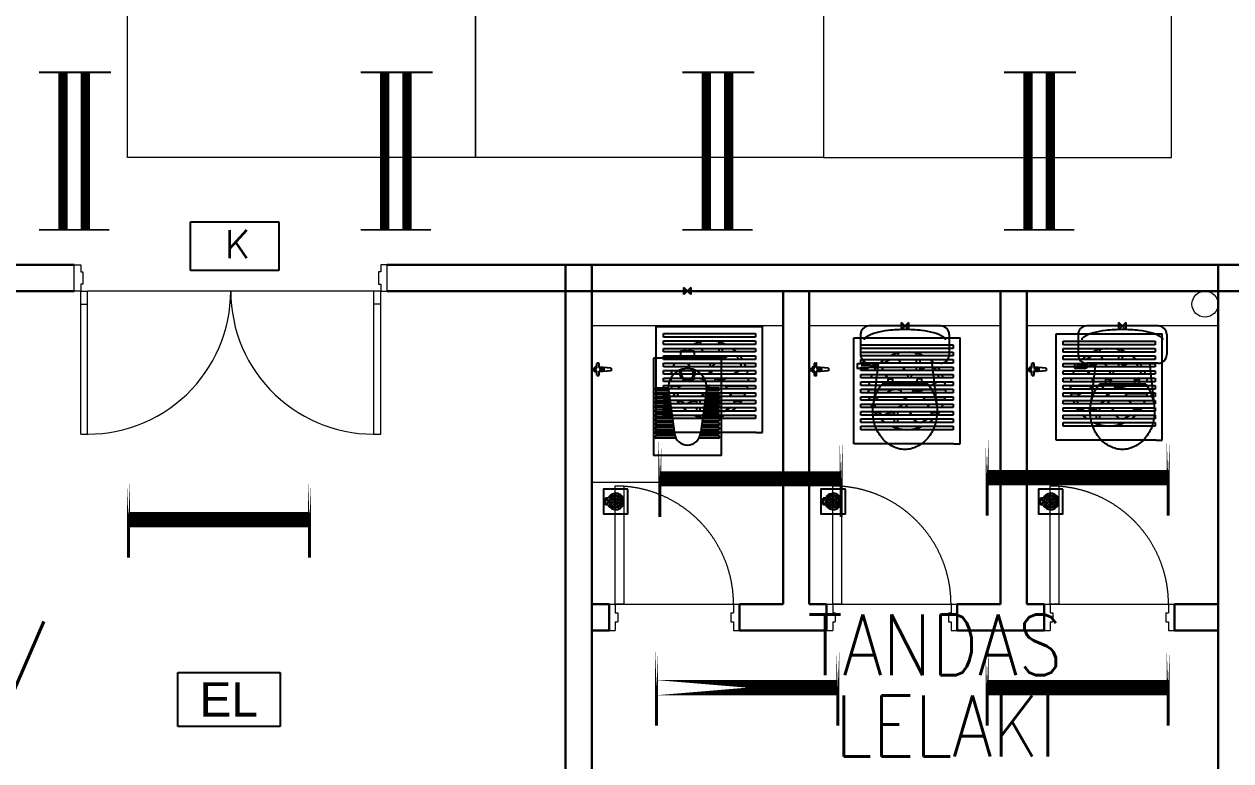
# Model space of a CAD drawing. Header units: inches. Extents: x -106637491 to 103561800, y -86378143 to 103507007.
# Drawn here: x 47010 to 53946, y 44181 to 48415 of the extents above; entities that cross this region are included whole.
import ezdxf
from ezdxf.enums import TextEntityAlignment as Align

# ---------------------------------------------------------------- set-up
doc = ezdxf.new("R2010")
doc.units = ezdxf.units.IN
doc.header["$MEASUREMENT"] = 0
doc.linetypes.add('DASHED', pattern=[19.05, 12.7, -6.35])
doc.layers.get('0').update_dxf_attribs({"color": 255})
for name, color, linetype, lineweight in [('1', 8, 'Continuous', 9), ('CORRIDOR', 8, 'Continuous', 20), ('DOOR', 8, 'Continuous', 20), ('DR', 8, 'Continuous', 18), ('LW', 8, 'Continuous', 20), ('t3', 8, 'Continuous', 25), ('wall', 8, 'Continuous', 30)]:
    doc.layers.add(name, color=color, linetype=linetype, lineweight=lineweight)
for name, color, linetype in [('BOMBA', 12, 'Continuous'), ('Edges', 7, 'Continuous'), ('FITTING', 40, 'Continuous'), ('FIXT', 8, 'Continuous'), ('LAMPU', 7, 'Continuous'), ('ORIGIN', 8, 'Continuous'), ('SAN', 8, 'Continuous'), ('SANITARY', 8, 'Continuous')]:
    doc.layers.add(name, color=color, linetype=linetype)
doc.styles.add('LAILA', font='romans.shx', dxfattribs={"width": 0.85, "height": 350})
doc.styles.add('SANSSERIF', font='SAS_____.pfb', dxfattribs={"width": 0.7, "height": 700})
doc.styles.add('SIMPLEX', font='simplex.shx', dxfattribs={"width": 0.8})

# ---------------------------------------------------------------- blocks, each defined once
blk = doc.blocks.new('Dp750')
at = {"layer": 'DOOR', "color": 1}
for p, q in [((0, 150), (0, 0)), ((0, 150), (0, 0)), ((750, 150), (750, 0)), ((750, 150), (750, 0))]:
    blk.add_line(p, q, dxfattribs=at)
at = {"layer": 'DOOR'}
for p, q in [((0, 150), (35, 150)), ((35, 150), (35, 100)), ((715, 150), (750, 150)), ((715, 150), (715, 100)), ((35, 100), (50, 100)), ((50, 100), (50, 50)), ((700, 100), (700, 50)), ((700, 100), (715, 100)), ((0, 0), (35, 0)), ((35, 50), (50, 50)), ((35, 50), (35, 0)), ((700, 50), (715, 50)), ((715, 50), (715, 0)), ((715, 0), (750, 0))]:
    blk.add_line(p, q, dxfattribs=at)
blk.add_lwpolyline([(35, 150), (35, 830), (85, 830), (85, 150)], close=True, dxfattribs=at)
at = {"layer": 'DOOR', "color": 9, "linetype": 'DASHED', "ltscale": 100}
blk.add_arc((35, 150), 680, 360, 85.78327, dxfattribs=at)
blk = doc.blocks.new('TAB')
at = {"layer": 'FIXT'}
for p, q in [((-186, 13), (-70, 22)), ((-186, -13), (-186, 13)), ((-120, 5), (-120, -5)), ((-80, 10), (-115, 10)), ((-70, 55), (-70, 20)), ((-55, 60), (-65, 60)), ((-50, 55), (-50, 20)), ((-50, 24), (-46, 24)), ((-5, 10), (-40, 10)), ((0, 5), (0, -5)), ((-186, -13), (-70, -22)), ((-80, -10), (-115, -10)), ((-70, -20), (-70, -55)), ((-55, -60), (-65, -60)), ((-50, -20), (-50, -55)), ((-50, -24), (-46, -24)), ((-5, -10), (-40, -10))]:
    blk.add_line(p, q, dxfattribs=at)
for centre, radius, start, end in [((-115, 5), 5, 90, 180), ((-80, 20), 10, 270, 0), ((-65, 55), 5, 90, 180), ((-55, 55), 5, 0, 90), ((-40, 20), 10, 180, 270), ((-46, 0), 24.2, 24.4433, 90), ((-5, 5), 5, 0, 90), ((-115, -5), 5, 180, 270), ((-80, -20), 10, 0, 90), ((-65, -55), 5, 180, 270), ((-55, -55), 5, 270, 0), ((-40, -20), 10, 90, 180), ((-46, 0), 24.2, 270, 335.5567), ((-5, -5), 5, 270, 0)]:
    blk.add_arc(centre, radius, start, end, dxfattribs=at)
blk = doc.blocks.new('TAP1-P')
at = {"layer": 'FIXT', "rotation": 90}
blk.add_blockref('TAB', (0, 0), dxfattribs=at)
blk = doc.blocks.new('TAP(C)')
at = {"layer": 'wall', "xscale": -0.599999999973992, "yscale": 0.5999999999767169, "zscale": 0.5999999999999999, "rotation": 269.9999000484524}
blk.add_blockref('TAP1-P', (0, 0), dxfattribs=at)
blk = doc.blocks.new('*X171')
at = {"color": 0}
for p, q in [((89.8892, 61.1665), (89.8524, 61.2033)), ((89.8532, 61.1977), (89.9009, 61.2454)), ((89.8534, 61.2155), (89.8831, 61.2453)), ((89.905, 61.1684), (89.8544, 61.219)), ((89.8584, 61.1852), (89.9135, 61.2403)), ((89.9165, 61.1745), (89.8605, 61.2306)), ((89.8666, 61.1757), (89.9229, 61.2321)), ((89.9252, 61.1836), (89.8695, 61.2392)), ((89.8777, 61.1691), (89.9295, 61.221)), ((89.9308, 61.1956), (89.8815, 61.2449)), ((89.8926, 61.1664), (89.9323, 61.2061)), ((89.9319, 61.2122), (89.8981, 61.2459))]:
    blk.add_line(p, q, dxfattribs=at)
blk = doc.blocks.new('ZPO')
at = {"layer": 'ORIGIN'}
for p, q in [((-20, 20), (-20, -20)), ((-20, 20), (20, -20)), ((-20, -20), (20, 20)), ((20, -20), (20, 20))]:
    blk.add_line(p, q, dxfattribs=at)
blk = doc.blocks.new('A$C64615766')
at = {"layer": 'CORRIDOR', "color": 2}
blk.add_line((1722.5, 822.5), (77.5, 822.5), dxfattribs=at)
at = {"layer": 'DR', "color": 3}
for p, q in [((0, 822.5), (0, 972.5)), ((1800, 822.5), (1800, 972.5))]:
    blk.add_line(p, q, dxfattribs=at)
at = {"layer": 'DR'}
for p, q in [((37.5, 822.5), (77.5, 822.5)), ((37.5, 1), (37.5, 822.5)), ((77.5, 0), (77.5, 822.5)), ((1762.5, 822.5), (1722.5, 822.5)), ((1722.5, 0), (1722.5, 822.5)), ((1762.5, 1), (1762.5, 822.5)), ((37.5, 747.5), (77.5, 747.5)), ((1762.5, 747.5), (1722.5, 747.5))]:
    blk.add_line(p, q, dxfattribs=at)
for points in [[(0, 972.5), (37.5, 972.5), (37.5, 932.5), (50, 932.5), (50, 862.5), (37.5, 862.5), (37.5, 822.5), (0, 822.5)], [(1800, 972.5), (1762.5, 972.5), (1762.5, 932.5), (1750, 932.5), (1750, 862.5), (1762.5, 862.5), (1762.5, 822.5), (1800, 822.5)]]:
    blk.add_lwpolyline(points, dxfattribs=at)
at = {"layer": 'DR', "color": 8}
for centre, start, end in [((77.5, 822.5), 267.21257, 0.00009), ((1722.5, 822.5), 179.99991, 272.78743)]:
    blk.add_arc(centre, 822.5, start, end, dxfattribs=at)
blk = doc.blocks.new('emergency light R')
at = {"layer": 'LAMPU', "color": 6, "linetype": 'Continuous'}
for p, q in [((0, 4.9), (0, 247.7)), ((0, 247.7), (459.3, 247.7)), ((459.3, 247.7), (459.3, 4.9)), ((459.3, 4.9), (0, 4.9))]:
    blk.add_line(p, q, dxfattribs=at)
at = {"layer": 'LAMPU', "color": 6, "linetype": 'Continuous', "style": 'SANSSERIF'}
blk.add_text('EL', height=153.77, dxfattribs=at).set_placement((97, 50))
blk = doc.blocks.new('Exhaust Fan 8-Inch fr')
at = {"layer": 'Edges'}
for p, q in [((-5.91, 7.27), (5.91, 7.27)), ((-5.91, -4.54), (-5.91, 7.27)), ((5.91, -4.54), (5.91, 7.27)), ((-5.12, 6.08), (-5.12, 6.47)), ((-5.12, 6.47), (5.12, 6.47)), ((5.12, 6.08), (-5.12, 6.08)), ((-5.12, 5.26), (-5.12, 5.65)), ((-5.12, 5.65), (-0.31, 5.65)), ((-1.43, 5.42), (-1.81, 5.26)), ((-1.12, 5.54), (-1.43, 5.42)), ((-1.43, 5.42), (-1.43, 5.26)), ((-1.03, 5.56), (-1.12, 5.54)), ((-0.31, 5.65), (-1.03, 5.56)), ((-1.03, 5.56), (-1.03, 5.26)), ((-0.31, 5.65), (0.31, 5.65)), ((1.03, 5.56), (0.31, 5.65)), ((0.31, 5.65), (5.12, 5.65)), ((1.03, 5.56), (1.03, 5.26)), ((1.12, 5.54), (1.03, 5.56)), ((1.43, 5.42), (1.12, 5.54)), ((1.43, 5.42), (1.43, 5.26)), ((1.81, 5.26), (1.43, 5.42)), ((5.12, 6.47), (5.12, 6.08)), ((5.12, 5.65), (5.12, 5.26)), ((-1.81, 5.26), (-5.12, 5.26)), ((-5.12, 4.43), (-5.12, 4.83)), ((-5.12, 4.83), (-2.54, 4.83)), ((-3.05, 4.43), (-5.12, 4.43)), ((-2.54, 4.83), (-3.05, 4.43)), ((-2.52, 4.43), (-3.05, 4.43)), ((-2.54, 4.83), (-1.91, 4.83)), ((-2.52, 4.43), (-2.46, 4.51)), ((-2.51, 4.43), (-2.52, 4.43)), ((-2.51, 4.43), (-2.45, 4.51)), ((-0.72, 4.43), (-2.51, 4.43)), ((-2.45, 4.51), (-2.46, 4.51)), ((-2.45, 4.51), (-1.91, 4.83)), ((-1.91, 4.83), (-0.99, 4.83)), ((-1.43, 5.26), (-1.81, 5.26)), ((-1.03, 5.26), (-1.43, 5.26)), ((1.03, 5.26), (-1.03, 5.26)), ((-0.9, 4.76), (-0.99, 4.83)), ((-0.99, 4.83), (1.03, 4.83)), ((-0.9, 4.76), (-0.72, 4.43)), ((1.03, 4.43), (-0.72, 4.43)), ((1.43, 5.26), (1.03, 5.26)), ((1.03, 4.83), (1.03, 4.43)), ((1.03, 4.83), (1.43, 4.83)), ((1.43, 4.43), (1.03, 4.43)), ((1.81, 5.26), (1.43, 5.26)), ((1.43, 4.83), (1.43, 4.43)), ((1.43, 4.83), (2.54, 4.83)), ((3.05, 4.43), (1.43, 4.43)), ((5.12, 5.26), (1.81, 5.26)), ((3.05, 4.43), (2.54, 4.83)), ((2.54, 4.83), (5.12, 4.83)), ((5.12, 4.43), (3.05, 4.43)), ((5.12, 4.83), (5.12, 4.43)), ((-5.12, 3.61), (-5.12, 4)), ((-5.12, 4), (-3.38, 4)), ((-3.69, 3.61), (-5.12, 3.61)), ((-5.12, 2.79), (-5.12, 3.18)), ((-5.12, 3.18), (-3.89, 3.18)), ((-4.06, 2.79), (-5.12, 2.79)), ((-3.89, 3.18), (-4.06, 2.79)), ((-2.18, 2.79), (-4.06, 2.79)), ((-3.89, 3.18), (-2.4, 3.18)), ((-3.38, 4), (-3.69, 3.61)), ((-2.65, 3.61), (-3.69, 3.61)), ((-3.38, 4), (-2.75, 4)), ((-2.71, 3.71), (-2.75, 4)), ((-2.75, 4), (-2.74, 4)), ((-2.7, 3.72), (-2.74, 4)), ((-2.74, 4), (-0.47, 4)), ((-2.7, 3.72), (-2.71, 3.71)), ((-2.65, 3.61), (-2.71, 3.71)), ((-2.64, 3.61), (-2.7, 3.72)), ((-2.64, 3.61), (-2.65, 3.61)), ((-0.24, 3.61), (-2.64, 3.61)), ((-2.18, 2.79), (-2.4, 3.18)), ((-2.4, 3.18), (-2.39, 3.18)), ((-2.16, 2.79), (-2.39, 3.18)), ((-2.39, 3.18), (0.01, 3.18)), ((-2.16, 2.79), (-2.18, 2.79)), ((0.1, 2.79), (-2.16, 2.79)), ((-0.47, 4), (-0.24, 3.61)), ((-0.47, 4), (1.03, 4)), ((1.03, 3.61), (-0.24, 3.61)), ((0.01, 3.18), (0.04, 3.13)), ((0.01, 3.18), (0.64, 3.18)), ((0.04, 3.13), (0.1, 2.79)), ((0.31, 2.79), (0.1, 2.79)), ((0.64, 3.18), (0.31, 2.79)), ((3.54, 2.79), (0.31, 2.79)), ((0.64, 3.18), (3.49, 3.18)), ((1.03, 4), (1.03, 3.61)), ((1.03, 4), (1.43, 4)), ((1.37, 3.61), (1.03, 3.61)), ((1.37, 3.61), (1.43, 3.64)), ((3.24, 3.61), (1.37, 3.61)), ((1.43, 4), (1.43, 3.64)), ((1.43, 3.64), (2.05, 4)), ((1.43, 4), (2.05, 4)), ((2.05, 4), (2.92, 4)), ((2.92, 4), (3.08, 3.89)), ((2.92, 4), (3.38, 4)), ((3.08, 3.89), (3.24, 3.61)), ((3.69, 3.61), (3.24, 3.61)), ((3.69, 3.61), (3.38, 4)), ((3.38, 4), (5.12, 4)), ((3.49, 3.18), (3.5, 3.15)), ((3.49, 3.18), (3.89, 3.18)), ((3.54, 2.79), (3.5, 3.15)), ((3.5, 3.15), (3.51, 3.14)), ((3.54, 2.79), (3.51, 3.14)), ((4.06, 2.79), (3.54, 2.79)), ((3.54, 2.79), (3.54, 2.79)), ((5.12, 3.61), (3.69, 3.61)), ((4.06, 2.79), (3.89, 3.18)), ((3.89, 3.18), (5.12, 3.18)), ((5.12, 2.79), (4.06, 2.79)), ((5.12, 4), (5.12, 3.61)), ((5.12, 3.18), (5.12, 2.79)), ((-5.12, 1.96), (-5.12, 2.36)), ((-5.12, 2.36), (-4.2, 2.36)), ((-4.25, 1.96), (-5.12, 1.96)), ((-5.12, 1.14), (-5.12, 1.53)), ((-5.12, 1.53), (-4.31, 1.53)), ((-4.31, 1.53), (-4.33, 1.36)), ((-4.33, 1.36), (-4.3, 1.14)), ((-4.31, 1.53), (-4.29, 1.53)), ((-4.29, 1.53), (-4.29, 1.14)), ((-4.29, 1.53), (-4.22, 1.53)), ((-4.22, 2.17), (-4.25, 1.96)), ((-4.22, 1.96), (-4.25, 1.96)), ((-4.2, 2.36), (-4.22, 2.17)), ((-4.22, 1.96), (-4.22, 2.17)), ((-1.63, 1.96), (-4.22, 1.96)), ((-4.22, 1.53), (-4.22, 1.52)), ((-4.22, 1.53), (-1.43, 1.53)), ((-4.22, 1.52), (-1.43, 1.52)), ((-4.2, 2.36), (-1.93, 2.36)), ((-2.3, 1.14), (-1.74, 1.46)), ((-1.77, 2.08), (-1.93, 2.36)), ((-1.93, 2.36), (-1.91, 2.36)), ((-1.76, 2.09), (-1.91, 2.36)), ((-1.91, 2.36), (0.07, 2.36)), ((-1.76, 2.09), (-1.77, 2.08)), ((-1.77, 2.08), (-1.63, 1.96)), ((-1.76, 2.09), (-1.61, 1.96)), ((-1.74, 1.46), (-1.43, 1.52)), ((-1.61, 1.96), (-1.63, 1.96)), ((-0.35, 1.96), (-1.61, 1.96)), ((-1.43, 1.53), (-1.43, 1.52)), ((-1.43, 1.52), (-1.32, 1.53)), ((-1.43, 1.53), (-1.32, 1.53)), ((-1.43, 1.52), (-1.43, 1.52)), ((-1.32, 1.53), (-1.14, 1.53)), ((-1.14, 1.53), (-1.1, 1.52)), ((-1.14, 1.53), (-1.1, 1.53)), ((-1.1, 1.53), (-1.1, 1.52)), ((-1.1, 1.53), (-0.65, 1.53)), ((-1.1, 1.52), (-0.72, 1.42)), ((-0.72, 1.42), (-0.66, 1.37)), ((-0.67, 1.43), (-0.65, 1.53)), ((-0.66, 1.37), (-0.67, 1.43)), ((-0.65, 1.26), (-0.66, 1.37)), ((-0.65, 1.53), (0.61, 1.53)), ((-0.35, 1.96), (-0.33, 1.98)), ((0.31, 1.96), (-0.35, 1.96)), ((-0.33, 1.98), (-0.17, 2.04)), ((-0.17, 2.04), (-0.05, 2.05)), ((0, 2.1), (-0.05, 2.05)), ((-0.05, 2.05), (0, 2.06)), ((0.07, 2.36), (0, 2.1)), ((0, 2.06), (0.17, 2.03)), ((0.07, 2.36), (0.19, 2.36)), ((0.17, 2.03), (0.25, 1.99)), ((0.19, 2.36), (0.18, 2.29)), ((0.18, 2.29), (0.25, 1.99)), ((0.19, 2.36), (3.33, 2.36)), ((0.25, 1.99), (0.31, 1.96)), ((2.67, 1.96), (0.31, 1.96)), ((0.63, 1.39), (0.6, 1.22)), ((0.61, 1.53), (0.62, 1.49)), ((0.61, 1.53), (1.92, 1.53)), ((0.67, 1.44), (0.62, 1.49)), ((0.62, 1.49), (0.62, 1.48)), ((0.68, 1.43), (0.62, 1.48)), ((0.62, 1.48), (0.63, 1.39)), ((1.16, 1.31), (0.67, 1.44)), ((0.67, 1.44), (0.68, 1.43)), ((1.02, 1.34), (0.68, 1.43)), ((1.69, 1.4), (1.16, 1.31)), ((1.43, 1.34), (1.22, 1.31)), ((1.7, 1.39), (1.43, 1.34)), ((1.43, 1.34), (1.43, 1.14)), ((1.92, 1.53), (1.69, 1.4)), ((1.69, 1.4), (1.7, 1.39)), ((1.92, 1.52), (1.7, 1.39)), ((1.95, 1.53), (1.92, 1.52)), ((1.92, 1.53), (1.95, 1.53)), ((1.92, 1.52), (4.2, 1.52)), ((1.95, 1.53), (4.2, 1.53)), ((3.32, 2.34), (2.67, 1.96)), ((2.69, 1.96), (2.67, 1.96)), ((3.33, 2.33), (2.69, 1.96)), ((4.2, 1.96), (2.69, 1.96)), ((3.32, 2.34), (3.33, 2.36)), ((3.32, 2.34), (3.33, 2.33)), ((3.33, 2.33), (3.35, 2.36)), ((3.33, 2.36), (3.35, 2.36)), ((3.35, 2.36), (4.2, 2.36)), ((4.2, 2.34), (4.2, 2.36)), ((4.2, 2.36), (5.12, 2.36)), ((4.2, 2.34), (4.2, 2.33)), ((4.25, 1.96), (4.2, 2.33)), ((4.2, 2.33), (4.2, 1.96)), ((4.25, 1.96), (4.2, 1.96)), ((4.2, 1.52), (4.2, 1.53)), ((4.2, 1.53), (4.29, 1.53)), ((5.12, 1.96), (4.25, 1.96)), ((4.29, 1.53), (4.29, 1.14)), ((4.29, 1.53), (4.31, 1.53)), ((4.3, 1.14), (4.33, 1.36)), ((4.33, 1.36), (4.31, 1.53)), ((4.31, 1.53), (5.12, 1.53)), ((5.12, 2.36), (5.12, 1.96)), ((5.12, 1.53), (5.12, 1.14)), ((-4.3, 1.14), (-5.12, 1.14)), ((-5.12, 0.32), (-5.12, 0.71)), ((-5.12, 0.71), (-4.25, 0.71)), ((-4.19, 0.32), (-5.12, 0.32)), ((-4.29, 1.14), (-4.3, 1.14)), ((-2.3, 1.14), (-4.29, 1.14)), ((-4.25, 0.71), (-4.22, 0.55)), ((-4.25, 0.71), (-3.04, 0.71)), ((-4.22, 0.65), (-3.16, 0.65)), ((-4.22, 0.55), (-4.22, 0.65)), ((-4.22, 0.55), (-4.19, 0.32)), ((-3.53, 0.32), (-4.19, 0.32)), ((-3.37, 0.52), (-3.53, 0.32)), ((-0.3, 0.32), (-3.53, 0.32)), ((-3.37, 0.52), (-3.16, 0.65)), ((-3.16, 0.65), (-3.04, 0.71)), ((-3.04, 0.71), (-0.26, 0.71)), ((-0.61, 1.14), (-2.3, 1.14)), ((-0.61, 1.14), (-0.65, 1.26)), ((0.57, 1.14), (-0.61, 1.14)), ((-0.3, 0.32), (-0.23, 0.57)), ((-0.29, 0.32), (-0.3, 0.32)), ((-0.29, 0.32), (-0.27, 0.37)), ((-0.13, 0.32), (-0.29, 0.32)), ((-0.27, 0.37), (-0.22, 0.56)), ((-0.27, 0.37), (-0.12, 0.35)), ((-0.22, 0.56), (-0.26, 0.71)), ((-0.23, 0.57), (-0.26, 0.71)), ((-0.26, 0.71), (-0.26, 0.71)), ((-0.26, 0.71), (-0.01, 0.71)), ((-0.23, 0.57), (-0.22, 0.56)), ((-0.13, 0.32), (-0.12, 0.35)), ((-0.12, 0.32), (-0.13, 0.32)), ((-0.12, 0.32), (-0.01, 0.7)), ((-0.12, 0.35), (-0.02, 0.69)), ((1.97, 0.32), (-0.12, 0.32)), ((-0.02, 0.69), (-0.01, 0.71)), ((-0.01, 0.7), (-0.02, 0.69)), ((-0.01, 0.7), (0, 0.71)), ((-0.01, 0.71), (0, 0.71)), ((0, 0.71), (1.75, 0.71)), ((0.6, 1.22), (0.57, 1.14)), ((0.62, 1.14), (0.57, 1.14)), ((0.84, 1.19), (0.62, 1.14)), ((1.03, 1.14), (0.62, 1.14)), ((0.99, 1.15), (0.84, 1.19)), ((0.99, 1.15), (1.02, 1.34)), ((1.03, 1.14), (0.99, 1.15)), ((1.17, 1.3), (1.02, 1.34)), ((1.2, 1.14), (1.03, 1.14)), ((1.16, 1.31), (1.17, 1.3)), ((1.22, 1.31), (1.17, 1.3)), ((1.22, 1.31), (1.2, 1.14)), ((1.43, 1.14), (1.2, 1.14)), ((4.29, 1.14), (1.43, 1.14)), ((1.75, 0.71), (1.78, 0.65)), ((1.75, 0.71), (4.25, 0.71)), ((1.78, 0.65), (4.2, 0.65)), ((1.78, 0.65), (1.97, 0.32)), ((4.19, 0.32), (1.97, 0.32)), ((4.19, 0.32), (4.2, 0.38)), ((5.12, 0.32), (4.19, 0.32)), ((4.2, 0.38), (4.25, 0.71)), ((4.2, 0.65), (4.2, 0.38)), ((4.25, 0.71), (5.12, 0.71)), ((4.3, 1.14), (4.29, 1.14)), ((5.12, 1.14), (4.3, 1.14)), ((5.12, 0.71), (5.12, 0.32)), ((-5.12, -0.51), (-5.12, -0.11)), ((-5.12, -0.11), (-4.04, -0.11)), ((-3.87, -0.51), (-5.12, -0.51)), ((-5.12, -1.33), (-5.12, -0.94)), ((-5.12, -0.94), (-3.65, -0.94)), ((-3.35, -1.33), (-5.12, -1.33)), ((-4.04, -0.11), (-4.02, -0.14)), ((-4.04, -0.11), (-3.57, -0.11)), ((-4.02, -0.14), (-3.57, -0.14)), ((-4.02, -0.14), (-3.87, -0.51)), ((-3.43, -0.51), (-3.87, -0.51)), ((-3.65, -0.94), (-3.57, -1.04)), ((-3.65, -0.94), (-3.18, -0.94)), ((-3.57, -0.11), (-3.57, -0.14)), ((-3.57, -0.11), (-0.52, -0.11)), ((-3.57, -0.14), (-3.56, -0.29)), ((-3.57, -1.04), (-3.12, -1.04)), ((-3.57, -1.04), (-3.35, -1.33)), ((-3.56, -0.29), (-3.43, -0.51)), ((-1, -0.51), (-3.43, -0.51)), ((-2.71, -1.33), (-3.35, -1.33)), ((-3.13, -1.03), (-3.18, -0.94)), ((-3.18, -0.94), (-1.75, -0.94)), ((-2.71, -1.33), (-3.13, -1.03)), ((-3.13, -1.03), (-3.12, -1.04)), ((-2.71, -1.33), (-3.12, -1.04)), ((-3.12, -1.04), (-3.12, -1.04)), ((-2.34, -1.28), (-2.71, -1.33)), ((-2.71, -1.33), (-2.71, -1.33)), ((-2.65, -1.33), (-2.71, -1.33)), ((-2.71, -1.33), (-2.71, -1.33)), ((-2.33, -1.29), (-2.65, -1.33)), ((-1.43, -1.33), (-2.65, -1.33)), ((-1.75, -0.94), (-2.34, -1.28)), ((-2.34, -1.28), (-2.33, -1.29)), ((-1.91, -1.04), (-2.33, -1.29)), ((-1.72, -0.94), (-1.91, -1.04)), ((-1.91, -1.04), (-1.43, -1.04)), ((-1.75, -0.94), (-1.72, -0.94)), ((-1.72, -0.94), (-1.43, -0.94)), ((-1.43, -0.94), (-1.43, -1.04)), ((-1.43, -0.94), (-1.03, -0.94)), ((-1.43, -1.04), (-1.43, -1.33)), ((-1.03, -1.33), (-1.43, -1.33)), ((-1.03, -1.33), (-1.03, -0.94)), ((-1.03, -0.94), (0.29, -0.94)), ((0.51, -1.33), (-1.03, -1.33)), ((-0.7, -0.33), (-1, -0.51)), ((-0.97, -0.51), (-1, -0.51)), ((-0.7, -0.35), (-0.97, -0.51)), ((0.04, -0.51), (-0.97, -0.51)), ((-0.7, -0.35), (-0.5, -0.11)), ((-0.7, -0.33), (-0.52, -0.11)), ((-0.7, -0.33), (-0.7, -0.35)), ((-0.52, -0.11), (-0.5, -0.11)), ((-0.5, -0.11), (-0.1, -0.11)), ((-0.07, -0.33), (-0.1, -0.11)), ((-0.1, -0.11), (-0.09, -0.11)), ((-0.05, -0.32), (-0.09, -0.11)), ((-0.09, -0.11), (2.22, -0.11)), ((-0.05, -0.32), (-0.07, -0.33)), ((0.04, -0.51), (-0.07, -0.33)), ((0.05, -0.51), (-0.05, -0.32)), ((0.05, -0.51), (0.04, -0.51)), ((2.45, -0.51), (0.05, -0.51)), ((0.51, -1.33), (0.29, -0.94)), ((0.29, -0.94), (0.3, -0.94)), ((0.53, -1.33), (0.3, -0.94)), ((0.3, -0.94), (2.69, -0.94)), ((0.53, -1.33), (0.51, -1.33)), ((2.7, -1.33), (0.53, -1.33)), ((2.22, -0.11), (2.24, -0.14)), ((2.22, -0.11), (4.04, -0.11)), ((2.24, -0.14), (4.02, -0.14)), ((2.24, -0.14), (2.45, -0.51)), ((3.87, -0.51), (2.45, -0.51)), ((2.69, -0.94), (2.7, -1.04)), ((2.69, -0.94), (3.65, -0.94)), ((2.7, -1.04), (3.57, -1.04)), ((2.7, -1.04), (2.73, -1.29)), ((2.73, -1.29), (2.7, -1.33)), ((3.35, -1.33), (2.7, -1.33)), ((3.35, -1.33), (3.57, -1.04)), ((5.12, -1.33), (3.35, -1.33)), ((3.57, -1.04), (3.65, -0.94)), ((3.65, -0.94), (5.12, -0.94)), ((3.87, -0.51), (4.02, -0.14)), ((5.12, -0.51), (3.87, -0.51)), ((4.02, -0.14), (4.04, -0.11)), ((4.04, -0.11), (5.12, -0.11)), ((5.12, -0.11), (5.12, -0.51)), ((5.12, -0.94), (5.12, -1.33)), ((-5.12, -2.15), (-5.12, -1.76)), ((-5.12, -1.76), (-2.99, -1.76)), ((-2.47, -2.15), (-5.12, -2.15)), ((-5.12, -2.98), (-5.12, -2.58)), ((-5.12, -2.58), (-1.7, -2.58)), ((-2.99, -1.76), (-2.47, -2.15)), ((-2.99, -1.76), (-1.43, -1.76)), ((-1.43, -2.15), (-2.47, -2.15)), ((-1.7, -2.58), (-1.43, -2.69)), ((-1.7, -2.58), (-1.43, -2.58)), ((-1.43, -1.76), (-1.43, -2.15)), ((-1.43, -1.76), (-1.03, -1.76)), ((-1.03, -2.15), (-1.43, -2.15)), ((-1.43, -2.58), (-1.43, -2.69)), ((-1.43, -2.58), (-1.03, -2.58)), ((-1.03, -2.15), (-1.03, -1.76)), ((-1.03, -1.76), (0.76, -1.76)), ((1.03, -2.15), (-1.03, -2.15)), ((-1.03, -2.83), (-1.03, -2.58)), ((-1.03, -2.58), (1.03, -2.58)), ((0.88, -1.96), (0.76, -1.76)), ((0.76, -1.76), (0.78, -1.76)), ((0.89, -1.95), (0.78, -1.76)), ((0.78, -1.76), (2.35, -1.76)), ((0.89, -1.95), (0.88, -1.96)), ((0.88, -1.96), (1.03, -2.08)), ((0.89, -1.95), (1.15, -2.15)), ((1.03, -2.08), (1.03, -2.15)), ((1.03, -2.08), (1.13, -2.15)), ((1.13, -2.15), (1.03, -2.15)), ((1.03, -2.58), (1.03, -2.83)), ((1.03, -2.58), (1.43, -2.58)), ((1.15, -2.15), (1.13, -2.15)), ((1.49, -2.15), (1.15, -2.15)), ((1.43, -2.58), (1.43, -2.69)), ((1.43, -2.69), (1.7, -2.58)), ((1.43, -2.58), (1.7, -2.58)), ((1.49, -2.15), (1.7, -2.14)), ((1.56, -2.15), (1.49, -2.15)), ((1.56, -2.15), (1.69, -2.14)), ((2.47, -2.15), (1.56, -2.15)), ((1.7, -2.14), (1.69, -2.14)), ((2.35, -1.76), (1.7, -2.14)), ((1.7, -2.58), (5.12, -2.58)), ((2.35, -1.76), (2.99, -1.76)), ((2.47, -2.15), (2.99, -1.76)), ((5.12, -2.15), (2.47, -2.15)), ((2.99, -1.76), (5.12, -1.76)), ((5.12, -1.76), (5.12, -2.15)), ((5.12, -2.58), (5.12, -2.98)), ((5.12, -2.98), (-5.12, -2.98)), ((-1.43, -2.69), (-1.12, -2.82)), ((-1.12, -2.82), (-1.03, -2.83)), ((-1.03, -2.83), (0, -2.97)), ((0, -2.97), (1.03, -2.83)), ((1.03, -2.83), (1.12, -2.82)), ((1.12, -2.82), (1.43, -2.69)), ((5.21, -4.54), (-5.91, -4.54)), ((5.21, -4.54), (5.72, -4.54)), ((5.72, -4.54), (5.91, -4.54))]:
    blk.add_line(p, q, dxfattribs=at)
blk = doc.blocks.new('Exhaust Fan 15TGQZ')
at = {"xscale": 51.69785126039847, "yscale": 51.69785126039847, "zscale": 51.69785126039847}
blk.add_blockref('Exhaust Fan 8-Inch fr', (-310.2, -400.5), dxfattribs=at)

msp = doc.modelspace()

# ---------------------------------------------------------------- linework, layer by layer
at = {"layer": '1'}
for points in [[(47604.9, 47648.9), (47604.9, 50148.9), (49604.9, 50148.9), (49604.9, 47648.9)], [(49604.9, 47648.9), (49604.9, 50148.9), (51604.9, 50148.9), (51604.9, 47648.9)], [(53604.9, 47648.9), (53604.9, 50148.9), (51604.9, 50148.9), (51604.9, 47648.9)]]:
    msp.add_lwpolyline(points, close=True, dxfattribs=at)
at = {"layer": 'BOMBA', "color": 8, "linetype": 'ByBlock', "ltscale": 10}
for p, q in [((47966.7, 47279.3), (48473.6, 47279.3)), ((47966.7, 46998.6), (47966.7, 47279.3)), ((47966.7, 47279.3), (48473.6, 47279.3)), ((47966.7, 46998.6), (47966.7, 47279.3)), ((48473.6, 46998.6), (47966.7, 46998.6)), ((48473.6, 46998.6), (47966.7, 46998.6))]:
    msp.add_line(p, q, dxfattribs=at)
at = {"layer": 'BOMBA', "color": 3, "linetype": 'ByBlock', "ltscale": 10}
for p, q in [((47966.7, 47279.3), (48473.6, 47279.3)), ((47966.7, 46998.6), (47966.7, 47279.3)), ((48473.6, 47279.3), (48473.6, 46998.6)), ((48473.6, 46998.6), (47966.7, 46998.6))]:
    msp.add_line(p, q, dxfattribs=at)
at = {"layer": 'FITTING', "color": 3}
for points, const_width in [([(47095.5, 48138.6), (47380.6, 48138.6)], 10.9), ([(47233.1, 47232.6), (47233.1, 48132.6)], 54.6), ([(47234.2, 48138.6), (47509.4, 48138.6)], 10.9), ([(47362, 47232.6), (47362, 48132.6)], 54.6), ([(48944.5, 48138.6), (49229.5, 48138.6)], 10.9), ([(48944.5, 48138.6), (49229.5, 48138.6)], 10.9), ([(49082.1, 47232.6), (49082.1, 48132.6)], 54.6), ([(49082.1, 47232.6), (49082.1, 48132.6)], 54.6), ([(49083.2, 48138.6), (49358.4, 48138.6)], 10.9), ([(49083.2, 48138.6), (49358.4, 48138.6)], 10.9), ([(49210.9, 47232.6), (49210.9, 48132.6)], 54.6), ([(49210.9, 47232.6), (49210.9, 48132.6)], 54.6), ([(50793.4, 48138.6), (51078.5, 48138.6)], 10.9), ([(50793.4, 48138.6), (51078.5, 48138.6)], 10.9), ([(50793.4, 48138.6), (51078.5, 48138.6)], 10.9), ([(50931, 47232.6), (50931, 48132.6)], 54.6), ([(50931, 47232.6), (50931, 48132.6)], 54.6), ([(50931, 47232.6), (50931, 48132.6)], 54.6), ([(50932.1, 48138.6), (51207.3, 48138.6)], 10.9), ([(50932.1, 48138.6), (51207.3, 48138.6)], 10.9), ([(50932.1, 48138.6), (51207.3, 48138.6)], 10.9), ([(51059.9, 47232.6), (51059.9, 48132.6)], 54.6), ([(51059.9, 47232.6), (51059.9, 48132.6)], 54.6), ([(51059.9, 47232.6), (51059.9, 48132.6)], 54.6), ([(52642.4, 48138.6), (52927.5, 48138.6)], 10.9), ([(52642.4, 48138.6), (52927.5, 48138.6)], 10.9), ([(52642.4, 48138.6), (52927.5, 48138.6)], 10.9), ([(52642.4, 48138.6), (52927.5, 48138.6)], 10.9), ([(52780, 47232.6), (52780, 48132.6)], 54.6), ([(52780, 47232.6), (52780, 48132.6)], 54.6), ([(52780, 47232.6), (52780, 48132.6)], 54.6), ([(52780, 47232.6), (52780, 48132.6)], 54.6), ([(52781.1, 48138.6), (53056.3, 48138.6)], 10.9), ([(52781.1, 48138.6), (53056.3, 48138.6)], 10.9), ([(52781.1, 48138.6), (53056.3, 48138.6)], 10.9), ([(52781.1, 48138.6), (53056.3, 48138.6)], 10.9), ([(52908.8, 47232.6), (52908.8, 48132.6)], 54.6), ([(52908.8, 47232.6), (52908.8, 48132.6)], 54.6), ([(52908.8, 47232.6), (52908.8, 48132.6)], 54.6), ([(52908.8, 47232.6), (52908.8, 48132.6)], 54.6), ([(47095.5, 47232.6), (47370.7, 47232.6)], 10.9), ([(47224.4, 47232.6), (47499.6, 47232.6)], 10.9), ([(48944.5, 47232.6), (49219.7, 47232.6)], 10.9), ([(48944.5, 47232.6), (49219.7, 47232.6)], 10.9), ([(49073.3, 47232.6), (49348.5, 47232.6)], 10.9), ([(49073.3, 47232.6), (49348.5, 47232.6)], 10.9), ([(50793.4, 47232.6), (51068.6, 47232.6)], 10.9), ([(50793.4, 47232.6), (51068.6, 47232.6)], 10.9), ([(50793.4, 47232.6), (51068.6, 47232.6)], 10.9), ([(50922.3, 47232.6), (51197.5, 47232.6)], 10.9), ([(50922.3, 47232.6), (51197.5, 47232.6)], 10.9), ([(50922.3, 47232.6), (51197.5, 47232.6)], 10.9), ([(52642.4, 47232.6), (52917.6, 47232.6)], 10.9), ([(52642.4, 47232.6), (52917.6, 47232.6)], 10.9), ([(52642.4, 47232.6), (52917.6, 47232.6)], 10.9), ([(52642.4, 47232.6), (52917.6, 47232.6)], 10.9), ([(52771.2, 47232.6), (53046.5, 47232.6)], 10.9), ([(52771.2, 47232.6), (53046.5, 47232.6)], 10.9), ([(52771.2, 47232.6), (53046.5, 47232.6)], 10.9), ([(52771.2, 47232.6), (53046.5, 47232.6)], 10.9), ([(52544.4, 45808.5), (53585.8, 45808.5)], 86.8), ([(50664.6, 45801.7), (51706, 45801.7)], 86.8), ([(47609.3, 45567.2), (48650.6, 45567.2)], 86.8), ([(52544.4, 44601.6), (53585.8, 44601.6)], 86.8)]:
    msp.add_lwpolyline(points, dxfattribs=dict(at, const_width=const_width))
for points, const_width in [([(50664.6, 46020.4), (50664.6, 45583)], 17.4), ([(51706, 46020.4), (51706, 45583)], 17.4), ([(52544.4, 46027.3), (52544.4, 45589.8)], 17.4), ([(53585.8, 46027.3), (53585.8, 45589.8)], 17.4), ([(47609.3, 45785.9), (47609.3, 45348.5)], 17.4), ([(48650.6, 45785.9), (48650.6, 45348.5)], 17.4), ([(50645.2, 44820.4), (50645.2, 44382.9)], 17.4), ([(51686.6, 44820.4), (51686.6, 44382.9)], 17.4), ([(52544.4, 44820.4), (52544.4, 44382.9)], 17.4), ([(53585.8, 44820.4), (53585.8, 44382.9)], 17.4), ([(50645.2, 44601.6), (51686.6, 44601.6)], 86.8)]:
    msp.add_lwpolyline(points, close=True, dxfattribs=dict(at, const_width=const_width))
at = {"layer": 'LW'}
for p, q in [((51372.5, 46680.8), (50272.5, 46680.8)), ((52622.5, 46680.8), (51522.5, 46680.8)), ((53872.5, 46680.8), (52772.5, 46680.8)), ((51372.5, 45780.8), (50272.5, 45780.8)), ((50372.5, 45080.8), (51122.5, 45080.8)), ((51122.5, 44930.8), (51122.5, 45080.8)), ((51622.5, 45080.8), (52372.5, 45080.8)), ((52872.5, 45080.8), (53622.5, 45080.8)), ((53622.5, 44930.8), (53622.5, 45080.8))]:
    msp.add_line(p, q, dxfattribs=at)
msp.add_circle((53797.5, 46805.8), 75, dxfattribs=at)
at = {"layer": 'SAN'}
for p, q in [((52277.5, 46680.8), (51867.5, 46680.8)), ((52052.5, 46660.8), (52052.5, 46700.8)), ((52092.5, 46700.8), (52052.5, 46660.8)), ((52092.5, 46660.8), (52052.5, 46700.8)), ((52092.5, 46700.8), (52092.5, 46660.8)), ((53527.5, 46680.8), (53117.5, 46680.8)), ((53302.5, 46660.8), (53302.5, 46700.8)), ((53342.5, 46700.8), (53302.5, 46660.8)), ((53342.5, 46660.8), (53302.5, 46700.8)), ((53342.5, 46700.8), (53342.5, 46660.8)), ((51817.5, 46630.8), (51817.5, 46515.8)), ((52327.5, 46630.8), (52327.5, 46515.8)), ((53067.5, 46630.8), (53067.5, 46515.8)), ((53577.5, 46630.8), (53577.5, 46515.8)), ((51017.5, 46495.8), (50627.5, 46495.8)), ((50627.5, 46495.8), (50627.5, 45935.8)), ((50861.5, 46535.8), (50783.5, 46535.8)), ((50783.5, 46535.8), (50783.5, 46495.8)), ((50861.5, 46535.8), (50861.5, 46495.8)), ((51017.5, 45935.8), (51017.5, 46495.8)), ((51797.5, 46456.8), (51797.5, 46441.8)), ((51915.9, 46461.8), (51802.5, 46461.8)), ((51854.1, 46436.8), (51802.5, 46436.8)), ((51820.4, 46456.3), (51867.8, 46456.3)), ((52277.5, 46465.8), (51867.5, 46465.8)), ((51915.9, 46451.8), (51889.2, 46220.7)), ((51915.9, 46451.8), (51893.2, 46451.8)), ((51917.5, 46465.8), (51917, 46461.6)), ((52227.5, 46465.8), (52255.8, 46220.7)), ((53047.5, 46456.8), (53047.5, 46441.8)), ((53165.9, 46461.8), (53052.5, 46461.8)), ((53104.1, 46436.8), (53052.5, 46436.8)), ((53070.4, 46456.3), (53117.8, 46456.3)), ((53527.5, 46465.8), (53117.5, 46465.8)), ((53165.9, 46451.8), (53139.2, 46220.7)), ((53165.9, 46451.8), (53143.2, 46451.8)), ((53167.5, 46465.8), (53167, 46461.6)), ((53477.5, 46465.8), (53505.8, 46220.7)), ((52206.5, 46345.8), (51941.2, 46345.8)), ((51977.2, 46375.8), (52000.8, 46375.8)), ((52167.8, 46375.8), (52144.2, 46375.8)), ((53456.5, 46345.8), (53191.2, 46345.8)), ((53227.2, 46375.8), (53250.8, 46375.8)), ((53417.8, 46375.8), (53394.2, 46375.8)), ((50712.5, 46323.3), (50643.7, 46323.3)), ((50713.5, 46310.8), (50643.7, 46310.8)), ((50715.3, 46298.3), (50643.7, 46298.3)), ((50717, 46285.8), (50643.7, 46285.8)), ((50718.7, 46273.3), (50643.7, 46273.3)), ((50713.5, 46310.7), (50748.2, 46060.5)), ((50931.5, 46310.7), (50896.8, 46060.5)), ((51001.2, 46273.3), (50926.3, 46273.3)), ((51001.2, 46285.8), (50928, 46285.8)), ((51001.2, 46298.3), (50929.7, 46298.3)), ((51001.2, 46310.8), (50931.5, 46310.8)), ((51001.2, 46323.3), (50932.5, 46323.3)), ((50720.4, 46260.8), (50643.7, 46260.8)), ((50722.2, 46248.3), (50643.7, 46248.3)), ((50723.9, 46235.8), (50643.7, 46235.8)), ((50725.6, 46223.3), (50643.7, 46223.3)), ((50727.4, 46210.8), (50643.7, 46210.8)), ((50729.1, 46198.3), (50643.7, 46198.3)), ((51001.2, 46198.3), (50915.9, 46198.3)), ((51001.2, 46210.8), (50917.6, 46210.8)), ((51001.2, 46223.3), (50919.3, 46223.3)), ((51001.2, 46235.8), (50921.1, 46235.8)), ((51001.2, 46248.3), (50922.8, 46248.3)), ((51001.2, 46260.8), (50924.5, 46260.8)), ((50730.8, 46185.8), (50643.7, 46185.8)), ((50732.6, 46173.3), (50643.7, 46173.3)), ((50734.3, 46160.8), (50643.7, 46160.8)), ((50736, 46148.3), (50643.7, 46148.3)), ((50737.8, 46135.8), (50643.7, 46135.8)), ((51001.2, 46135.8), (50907.2, 46135.8)), ((51001.2, 46148.3), (50908.9, 46148.3)), ((51001.2, 46160.8), (50910.7, 46160.8)), ((51001.2, 46173.3), (50912.4, 46173.3)), ((51001.2, 46185.8), (50914.1, 46185.8)), ((50739.5, 46123.3), (50643.7, 46123.3)), ((50741.2, 46110.8), (50643.7, 46110.8)), ((50743, 46098.3), (50643.7, 46098.3)), ((50744.7, 46085.8), (50643.7, 46085.8)), ((50746.4, 46073.3), (50643.7, 46073.3)), ((50748.2, 46060.8), (50643.7, 46060.8)), ((51001.2, 46060.8), (50896.8, 46060.8)), ((51001.2, 46073.3), (50898.6, 46073.3)), ((51001.2, 46085.8), (50900.3, 46085.8)), ((51001.2, 46098.3), (50902, 46098.3)), ((51001.2, 46110.8), (50903.8, 46110.8)), ((51001.2, 46123.3), (50905.5, 46123.3)), ((50750.9, 46048.3), (50643.7, 46048.3)), ((50756.2, 46035.8), (50643.7, 46035.8)), ((51001.2, 46035.8), (50888.8, 46035.8)), ((51001.2, 46048.3), (50894, 46048.3)), ((51017.5, 45935.8), (50627.5, 45935.8)), ((50352.1, 45653.1), (50352.1, 45690.6)), ((50367.3, 45690.6), (50352.1, 45690.6)), ((50352.1, 45681.2), (50359.1, 45681.2)), ((50352.1, 45662.4), (50359.1, 45662.4)), ((50367.3, 45653.1), (50352.1, 45653.1)), ((51602.1, 45653.1), (51602.1, 45690.6)), ((51617.3, 45690.6), (51602.1, 45690.6)), ((51602.1, 45681.2), (51609.1, 45681.2)), ((51602.1, 45662.4), (51609.1, 45662.4)), ((51617.3, 45653.1), (51602.1, 45653.1)), ((52852.1, 45653.1), (52852.1, 45690.6)), ((52867.3, 45690.6), (52852.1, 45690.6)), ((52852.1, 45681.2), (52859.1, 45681.2)), ((52852.1, 45662.4), (52859.1, 45662.4)), ((52867.3, 45653.1), (52852.1, 45653.1))]:
    msp.add_line(p, q, dxfattribs=at)
for points in [[(51840.4, 46599.8, -0.255609), (51850.3, 46617.7, -0.077755), (51908.4, 46643.3, -0.037496), (51977.1, 46656.1, -0.027378), (52072.5, 46661.3, -0.027378), (52167.9, 46656.1, -0.037496), (52236.6, 46643.3, -0.077755), (52294.7, 46617.7, -0.255609), (52304.5, 46599.8, -0.255609)], [(53090.4, 46599.8, -0.255609), (53100.3, 46617.7, -0.077755), (53158.4, 46643.3, -0.037496), (53227.1, 46656.1, -0.027378), (53322.5, 46661.3, -0.027378), (53417.9, 46656.1, -0.037496), (53486.6, 46643.3, -0.077755), (53544.7, 46617.7, -0.255609), (53554.5, 46599.8, -0.255609)], [(52206.5, 46345.8, -0.247684), (52243, 46104.9, -0.091257), (52203.3, 46035.2, -0.103849), (52141.6, 45986.9, -0.114925), (52072.5, 45970.8, -0.114925), (52003.4, 45986.9, -0.103849), (51941.7, 46035.2, -0.091257), (51902, 46104.9, -0.08399), (51887.5, 46190.8, -0.08399), (51902, 46276.6, -0.09042), (51941.2, 46345.8, -0.09042)], [(53456.5, 46345.8, -0.247684), (53493, 46104.9, -0.091257), (53453.3, 46035.2, -0.103849), (53391.6, 45986.9, -0.114925), (53322.5, 45970.8, -0.114925), (53253.4, 45986.9, -0.103849), (53191.7, 46035.2, -0.091257), (53152, 46104.9, -0.08399), (53137.5, 46190.8, -0.08399), (53152, 46276.6, -0.09042), (53191.2, 46345.8, -0.09042)]]:
    msp.add_lwpolyline(points, format="xyb", dxfattribs=at)
for points in [[(50480.6, 45742.1), (50339.9, 45742.1), (50339.9, 45601.5), (50480.6, 45601.5)], [(51730.6, 45742.1), (51589.9, 45742.1), (51589.9, 45601.5), (51730.6, 45601.5)], [(52980.6, 45742.1), (52839.9, 45742.1), (52839.9, 45601.5), (52980.6, 45601.5)]]:
    msp.add_lwpolyline(points, close=True, dxfattribs=at)
for centre in [(50410.3, 45671.8), (51660.3, 45671.8), (52910.3, 45671.8)]:
    msp.add_circle(centre, 37.5, dxfattribs=at)
for centre, radius, start, end in [((51867.5, 46630.8), 50, 90, 180), ((52277.5, 46630.8), 50, 0, 90), ((53117.5, 46630.8), 50, 90, 180), ((53527.5, 46630.8), 50, 0, 90), ((51867.5, 46515.8), 50, 180, 270), ((52277.5, 46515.8), 50, 270, 0), ((53117.5, 46515.8), 50, 180, 270), ((53527.5, 46515.8), 50, 270, 0), ((50822.5, 46325.8), 110, 352.11097, 187.88903), ((50822.5, 46410.8), 45, 158.12709, 21.87291), ((50822.5, 46410.8), 37.5, 147.03561, 32.96439), ((51802.5, 46456.8), 5, 90, 180), ((51802.5, 46441.8), 5, 180, 270), ((51854.1, 46456.8), 20, 270, 312.10641), ((51893.1, 46413.6), 38.1, 89.82527, 132.10641), ((51866, 46450.5), 6.14, 1.2001, 72.80063), ((51915.9, 46456.8), 5, 270, 90), ((53052.5, 46456.8), 5, 90, 180), ((53052.5, 46441.8), 5, 180, 270), ((53104.1, 46456.8), 20, 270, 312.10641), ((53143.1, 46413.6), 38.1, 89.82527, 132.10641), ((53116, 46450.5), 6.14, 1.2001, 72.80063), ((53165.9, 46456.8), 5, 270, 90), ((52011.1, 46360.8), 37.2, 156.18646, 203.81354), ((51966.8, 46360.8), 37.2, 336.18646, 23.81354), ((52178.1, 46360.8), 37.2, 156.18646, 203.81354), ((52133.8, 46360.8), 37.2, 336.18646, 23.81354), ((53261.1, 46360.8), 37.2, 156.18646, 203.81354), ((53216.8, 46360.8), 37.2, 336.18646, 23.81354), ((53428.1, 46360.8), 37.2, 156.18646, 203.81354), ((53383.8, 46360.8), 37.2, 336.18646, 23.81354), ((50643.7, 46317), 6.25, 90, 270), ((50643.7, 46292), 6.25, 90, 270), ((50643.7, 46267), 6.25, 90, 270), ((51001.2, 46317), 6.25, 270, 90), ((51001.2, 46292), 6.25, 270, 90), ((51001.2, 46267), 6.25, 270, 90), ((50643.7, 46242), 6.25, 90, 270), ((50643.7, 46217), 6.25, 90, 270), ((50643.7, 46192), 6.25, 90, 270), ((51001.2, 46242), 6.25, 270, 90), ((51001.2, 46217), 6.25, 270, 90), ((51001.2, 46192), 6.25, 270, 90), ((50643.7, 46167), 6.25, 90, 270), ((50643.7, 46142), 6.25, 90, 270), ((51001.2, 46167), 6.25, 270, 90), ((51001.2, 46142), 6.25, 270, 90), ((50643.7, 46117), 6.25, 90, 270), ((50643.7, 46092), 6.25, 90, 270), ((50643.7, 46067), 6.25, 90, 270), ((50822.5, 46070.8), 75, 187.88903, 352.11097), ((51001.2, 46117), 6.25, 270, 90), ((51001.2, 46092), 6.25, 270, 90), ((51001.2, 46067), 6.25, 270, 90), ((50643.7, 46042), 6.25, 90, 270), ((51001.2, 46042), 6.25, 270, 90), ((50410.3, 45671.8), 46.9, 203.5783, 156.42194), ((51660.3, 45671.8), 46.9, 203.5783, 156.42194), ((52910.3, 45671.8), 46.9, 203.5783, 156.42194), ((50359.1, 45671.8), 9.38, 270.00012, 90.00012), ((51609.1, 45671.8), 9.38, 270.00012, 90.00012), ((52859.1, 45671.8), 9.38, 270.00012, 90.00012)]:
    msp.add_arc(centre, radius, start, end, dxfattribs=at)
at = {"layer": 'wall'}
for p, q in [((47297.5, 47030.8), (46272.5, 47030.8)), ((50122.5, 47030.8), (49097.5, 47030.8)), ((50122.5, 47030.8), (50122.5, 42855.8)), ((54122.5, 47030.8), (50122.5, 47030.8)), ((50272.5, 47030.8), (50272.5, 42855.8)), ((53872.5, 43230.8), (53872.5, 47030.8)), ((47297.5, 46880.8), (46272.5, 46880.8)), ((50122.5, 46880.8), (49097.5, 46880.8)), ((57547.5, 46880.8), (50122.5, 46880.8)), ((51372.5, 45080.8), (51372.5, 46880.8)), ((51522.5, 45080.8), (51522.5, 46880.8)), ((52622.5, 45080.8), (52622.5, 46880.8)), ((52772.5, 45080.8), (52772.5, 46880.8)), ((50372.5, 45080.8), (50272.5, 45080.8)), ((50372.5, 44930.8), (50372.5, 45080.8)), ((51122.5, 45080.8), (51122.5, 44930.8)), ((51122.5, 44930.8), (51122.5, 45080.8)), ((51372.5, 45080.8), (51122.5, 45080.8)), ((51622.5, 45080.8), (51522.5, 45080.8)), ((51622.5, 44930.8), (51622.5, 45080.8)), ((52622.5, 45080.8), (52372.5, 45080.8)), ((52372.5, 44930.8), (52372.5, 45080.8)), ((52372.5, 45080.8), (52372.5, 44930.8)), ((52372.5, 44930.8), (52372.5, 45080.8)), ((52872.5, 45080.8), (52772.5, 45080.8)), ((52872.5, 44930.8), (52872.5, 45080.8)), ((53622.5, 45080.8), (53622.5, 44930.8)), ((53622.5, 44930.8), (53622.5, 45080.8)), ((53872.5, 45080.8), (53622.5, 45080.8)), ((50372.5, 44930.8), (50272.5, 44930.8)), ((51622.5, 44930.8), (51122.5, 44930.8)), ((52872.5, 44930.8), (52372.5, 44930.8)), ((53872.5, 44930.8), (53622.5, 44930.8))]:
    msp.add_line(p, q, dxfattribs=at)

# ---------------------------------------------------------------- block references
for p in [(51259.2, 46702.4), (52394.7, 46637.7), (53556.7, 46659)]:
    msp.add_blockref('Exhaust Fan 15TGQZ', p)
at = {"layer": 'DOOR', "ltscale": 2000}
msp.add_blockref('A$C64615766', (47297.5, 46058.3), dxfattribs=at)
at = {"layer": 'DOOR'}
for p in [(50372.5, 44930.8), (51622.5, 44930.8), (52872.5, 44930.8)]:
    msp.add_blockref('Dp750', p, dxfattribs=at)
at = {"layer": 'LAMPU', "color": 8, "xscale": 1.27951153594687, "yscale": 1.27951153594687, "zscale": 1.27951153594687}
msp.add_blockref('emergency light R', (47893.9, 44371.6), dxfattribs=at)
at = {"layer": 'SAN', "extrusion": (0, 0, -1), "zscale": -1}
msp.add_blockref('ZPO', (-50822.5, 46880.8), dxfattribs=at)
at = {"layer": 'SAN', "extrusion": (0, 0, -1), "xscale": -937.4999999997331, "yscale": 937.5, "zscale": -937.4999999997331, "rotation": 269.9998798480933}
for p in [(-107791.2, -38602.1), (-109041.2, -38602.1), (-110291.2, -38602.1)]:
    msp.add_blockref('*X171', p, dxfattribs=at)
at = {"layer": 'SANITARY', "xscale": -1}
for p in [(50272.5, 46430.8), (51522.5, 46430.8), (52772.5, 46430.8)]:
    msp.add_blockref('TAP(C)', p, dxfattribs=at)

# ---------------------------------------------------------------- texts
at = {"layer": 'BOMBA', "color": 3, "linetype": 'ByBlock', "ltscale": 10, "style": 'SIMPLEX'}
msp.add_text('K', height=162.1, dxfattribs=at).set_placement((48162.3, 47069.7))
at = {"layer": 't3', "style": 'LAILA', "width": 0.85}
for s, p in [('TANDAS', (51511.3, 45022.5)), ('R. TANGGA/', (44790, 44915.9)), ('LELAKI', (51669.7, 44556.1))]:
    msp.add_text(s, height=350, dxfattribs=at).set_placement(p, align=Align.TOP_LEFT)

doc.saveas('drawing.dxf')
